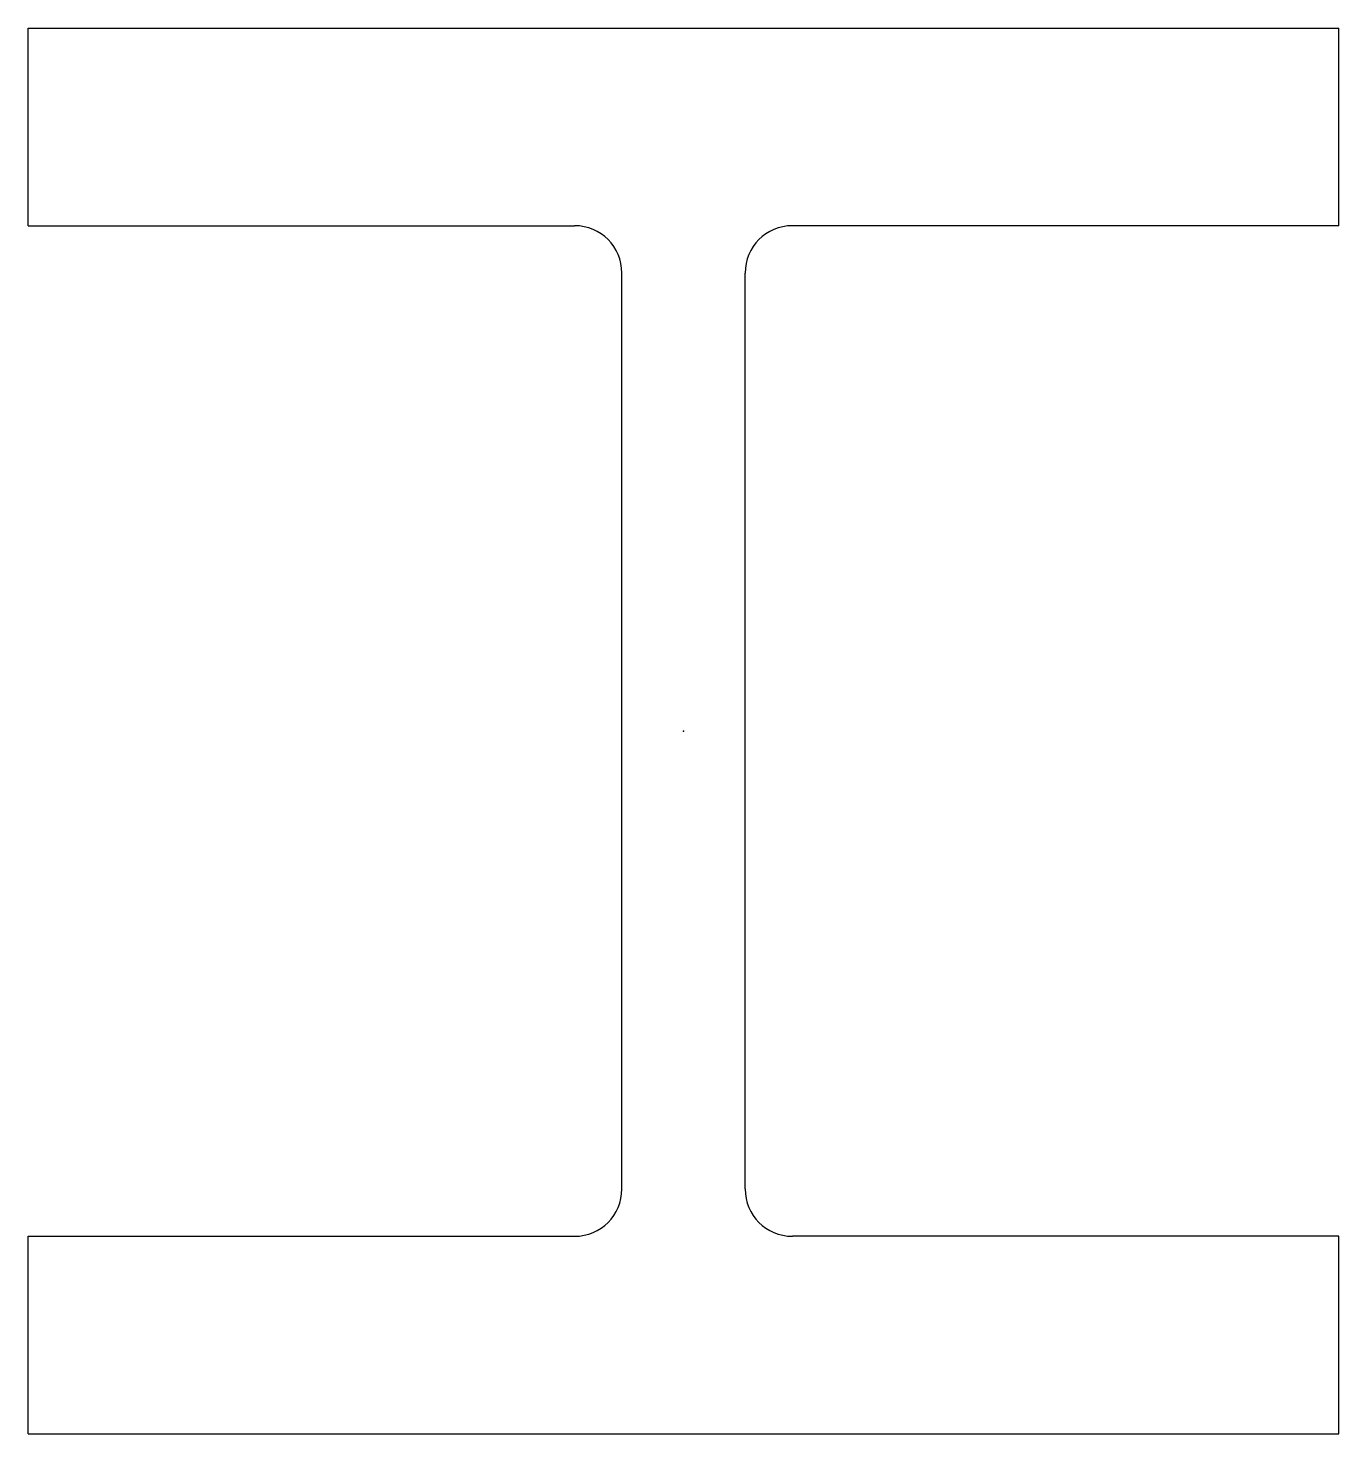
# Model space of a CAD drawing. Header units: millimetres. Extents: x -208 to 208, y -223 to 223.
import ezdxf

# ---------------------------------------------------------------- set-up
doc = ezdxf.new("R2010")
doc.units = ezdxf.units.MM
doc.layers.add('Profile', color=7, linetype='Continuous')

msp = doc.modelspace()

# ---------------------------------------------------------------- linework, layer by layer
at = {"layer": 'Profile'}
for p, q in [((-208, 223), (208, 223)), ((-208, 160.3), (-208, 223)), ((208, 160.3), (208, 223)), ((-208, 160.3), (-34.55, 160.3)), ((208, 160.3), (34.55, 160.3)), ((-19.55, -145.3), (-19.55, 145.3)), ((19.55, -145.3), (19.55, 145.3)), ((-208, -223), (-208, -160.3)), ((-208, -160.3), (-34.55, -160.3)), ((208, -160.3), (34.55, -160.3)), ((208, -223), (208, -160.3)), ((-208, -223), (208, -223))]:
    msp.add_line(p, q, dxfattribs=at)
for centre, start, end in [((-34.55, 145.3), 0, 90), ((34.55, 145.3), 90, 180), ((-34.55, -145.3), 270, 0), ((34.55, -145.3), 180, 270)]:
    msp.add_arc(centre, 15, start, end, dxfattribs=at)
msp.add_point((0, 0), dxfattribs=at)

doc.saveas('drawing.dxf')
